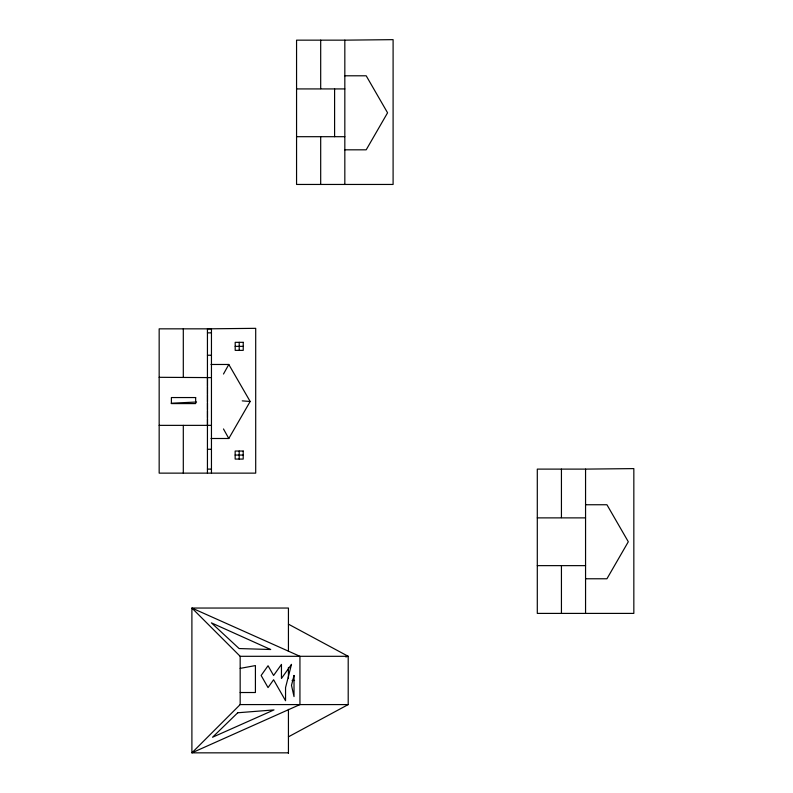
<?xml version="1.0" encoding="UTF-8"?>
<svg xmlns="http://www.w3.org/2000/svg" width="793" height="793" viewBox="0 0 793 793"><rect width="100%" height="100%" fill="white"/><g stroke="black" fill="none" stroke-linecap="round" stroke-linejoin="round"><path stroke-width="1.19" d="M223.487 374.028L228.8 364.473L210.997 364.473M210.997 438.499L228.8 438.499L250.172 401.486L228.8 364.473M288.434 624.16L348.206 656.307L348.206 704.58L240.17 704.58L191.896 752.844L288.434 752.844M288.434 736.826L348.206 704.58M345.817 656.951L348.206 656.307L240.17 656.307L191.896 608.043L288.434 608.043L288.434 651.36M240.17 668.38L255.415 665.575L255.415 692.517L240.17 692.517M171.229 403.24L196.575 402.011M344.826 40.156L393.1 39.65L393.1 184.452L296.562 184.452L296.562 40.156L344.826 40.156L344.826 184.452M585.561 469.109L633.835 468.604L633.835 613.405L537.297 613.405L537.297 469.109L585.561 469.109L585.561 613.405M344.826 75.791L366.197 75.791L387.569 112.804L366.197 149.818L344.826 149.818M296.562 88.925L344.826 88.925M296.562 136.693L344.826 136.693M207.439 332.852L211.453 332.852M235.194 346.353L243.233 346.353M207.439 355.234L211.453 355.234M211.453 377.607L159.165 377.309M159.165 425.365L211.453 425.365M207.439 449.254L211.453 449.254M235.154 455.053L243.203 455.053M207.439 469.109L211.453 469.109M585.561 504.744L606.932 504.744L628.304 541.758L606.932 578.771L585.561 578.771M537.297 517.879L585.561 517.879M537.297 565.637L585.561 565.637M292.092 680.444L294.53 680.444M242.261 400.871L250.172 401.486M223.487 428.963L228.8 438.499M561.434 469.109L561.434 517.621M561.434 565.637L561.434 613.405M334.596 88.925L334.596 136.693M320.689 40.156L320.689 88.667M320.689 136.693L320.689 184.452M288.434 667.399L288.434 678.124M288.434 709.358L288.434 753.35M240.17 656.307L240.17 704.58M239.208 342.328L239.208 350.367M239.179 451.039L239.179 459.078M211.453 473.134L211.453 328.837L159.165 328.837L159.165 473.134L255.703 473.134L255.703 328.332L207.439 328.837L207.439 473.134M207.488 376.903L207.488 386.181M207.488 386.697L207.488 394.29M207.488 394.815L207.488 401.734M207.488 402.943L207.488 409.654M207.488 410.814L207.488 417.693M207.488 418.773L207.488 425.742M183.302 328.837L183.302 377.458M183.302 425.365L183.302 473.134M291.497 664.405L285.549 687.59L285.549 700.725L273.595 679.76L268.044 687.59L261.135 675.477L268.044 665.743L273.595 675.477L281.456 664.405L281.456 678.441L291.497 664.405M294.015 675.477L291.497 685.34L294.015 696.601L294.015 675.477M237.731 712.768L212.534 737.242L273.991 709.913L237.731 712.768M299.942 704.58L191.896 752.844L191.896 608.043L299.942 656.307L299.942 704.58M243.233 342.328L235.194 342.328L235.194 350.367L243.233 350.367L243.233 342.328M195.663 397.551L171.397 397.551L171.397 403.587L195.663 403.587L195.663 397.551M243.203 451.039L235.154 451.039L235.154 459.078L243.203 459.078L243.203 451.039M270.621 649.507L239.119 648.555L211.384 622.852L270.621 649.507"/></g></svg>
